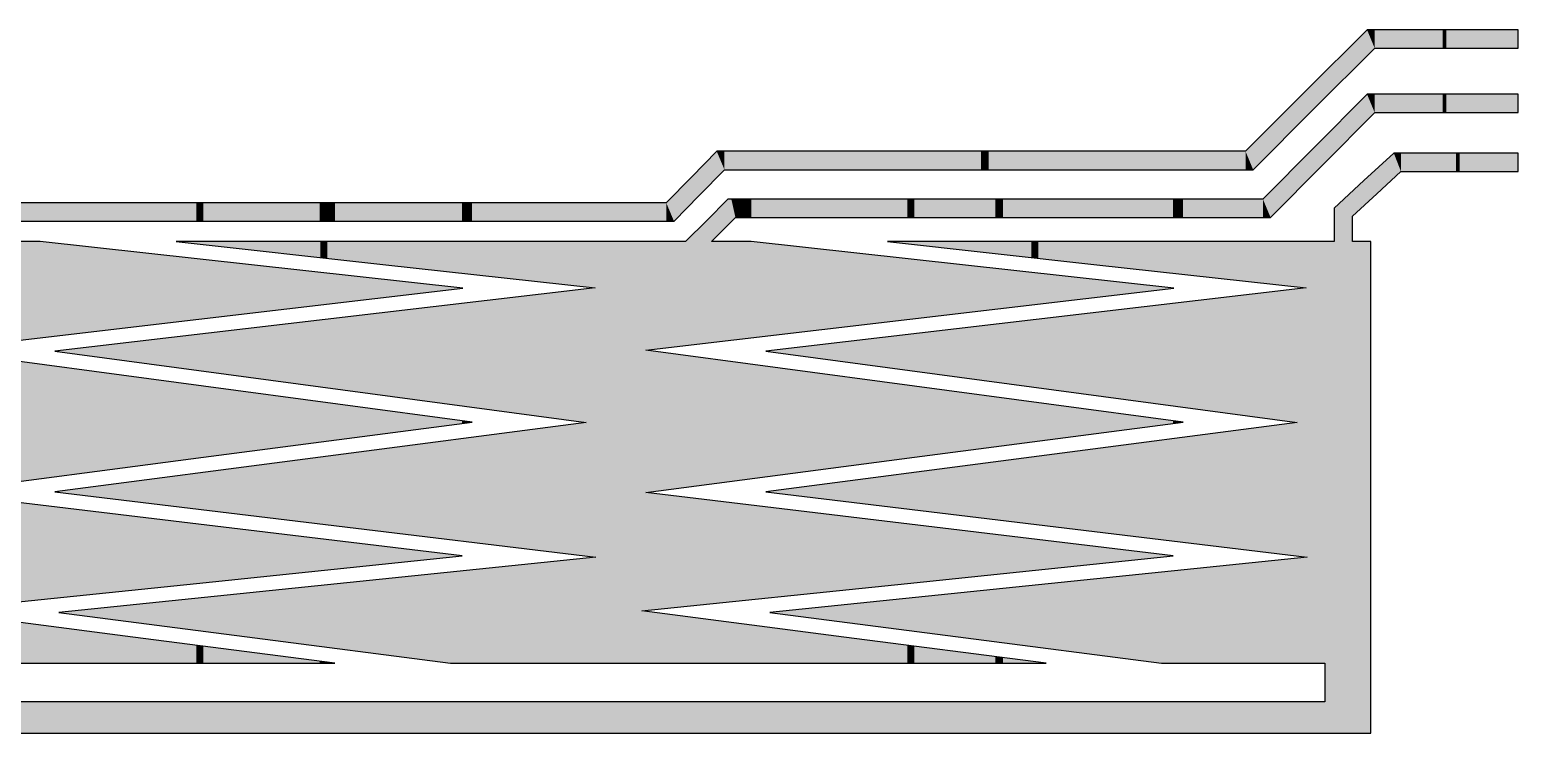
# Model space of a CAD drawing. Extents: x 160 to 1521, y -433 to -51.
# Drawn here: x 713 to 1521, y -433 to -51 of the extents above; entities that cross this region are included whole.
import ezdxf

# ---------------------------------------------------------------- set-up
doc = ezdxf.new("R2010")
doc.units = 0
doc.layers.add('LAYER_1', color=7, linetype='CONTINUOUS')

# ---------------------------------------------------------------- blocks, each defined once
blk = doc.blocks.new('*U2')
at = {"layer": 'LAYER_1', "color": 7}
for points in [[(1453.46, -131.58), (1444.18, -126.52), (1453.46, -118)], [(1457.35, -128), (1457.35, -118), (1487.23, -128)], [(1487.23, -128), (1457.35, -118), (1487.23, -118)], [(1489.18, -128), (1489.18, -118), (1521, -128)], [(1521, -128), (1489.18, -118), (1521, -118)], [(1444.18, -140.1), (1441, -129.44), (1444.18, -126.52)], [(1436, -147.61), (1431, -138.62), (1436, -134.03)], [(1437.23, -146.48), (1436, -134.03), (1437.23, -132.9)], [(1441, -143.01), (1437.23, -132.9), (1441, -129.44)], [(1431, -433), (1421, -147.8), (1431, -138.62)], [(1221.08, -170.7), (1178.52, -166), (1221.08, -166)], [(1221.08, -170.7), (1221.08, -166), (1256.76, -174.64)], [(1256.76, -174.64), (1221.08, -166), (1256.76, -166)], [(1256.76, -174.64), (1256.76, -166), (1256.78, -174.64)], [(1256.78, -174.64), (1256.78, -166), (1259.24, -174.91)], [(1259.24, -174.91), (1259.24, -166), (1259.47, -174.94)], [(1259.47, -174.94), (1259.47, -166), (1260.56, -175.06)], [(1260.56, -175.06), (1260.56, -166), (1292.21, -178.56)], [(1292.21, -178.56), (1260.56, -166), (1292.21, -166)], [(1292.21, -178.56), (1292.21, -166), (1299.76, -179.39)], [(1299.76, -179.39), (1299.76, -166), (1327.38, -182.44)], [(1327.38, -182.44), (1299.76, -166), (1327.38, -166)], [(1327.38, -182.44), (1327.38, -166), (1371.69, -187.33)], [(1371.69, -187.33), (1327.38, -166), (1371.69, -166)], [(1371.69, -187.33), (1371.69, -166), (1400.95, -190.56)], [(1400.95, -190.56), (1371.69, -166), (1400.95, -166)], [(1400.95, -190.56), (1400.95, -166), (1405.91, -191.11)], [(1405.91, -337.32), (1405.91, -166), (1406.34, -337.37)], [(1400.95, -264.25), (1371.69, -195.12), (1400.95, -191.69)], [(1405.91, -337.32), (1400.95, -191.69), (1405.91, -191.11)], [(1400.95, -336.72), (1400.95, -191.69), (1405.91, -337.32)], [(1327.38, -254.36), (1299.76, -203.55), (1327.38, -200.31)], [(1371.69, -260.32), (1327.38, -200.31), (1371.69, -195.12)], [(1327.38, -254.36), (1327.38, -200.31), (1371.69, -260.32)], [(1371.69, -260.32), (1371.69, -195.12), (1400.95, -264.25)], [(1256.76, -244.86), (1221.08, -212.76), (1256.76, -208.58)], [(1256.76, -244.86), (1256.76, -208.58), (1256.78, -244.86)], [(1256.78, -244.86), (1256.76, -208.58), (1256.78, -208.58)], [(1259.24, -245.2), (1256.78, -208.58), (1259.24, -208.29)], [(1256.78, -244.86), (1256.78, -208.58), (1259.24, -245.2)], [(1259.47, -245.23), (1259.24, -208.29), (1259.47, -208.26)], [(1259.24, -245.2), (1259.24, -208.29), (1259.47, -245.23)], [(1260.56, -245.37), (1259.47, -208.26), (1260.56, -208.14)], [(1259.47, -245.23), (1259.47, -208.26), (1260.56, -245.37)], [(1292.21, -249.63), (1260.56, -208.14), (1292.21, -204.43)], [(1260.56, -245.37), (1260.56, -208.14), (1292.21, -249.63)], [(1299.76, -250.64), (1292.21, -204.43), (1299.76, -203.55)], [(1292.21, -249.63), (1292.21, -204.43), (1299.76, -250.64)], [(1299.76, -250.64), (1299.76, -203.55), (1327.38, -254.36)], [(1178.52, -234.34), (1114.79, -225.21), (1178.52, -217.75)], [(1221.08, -240.06), (1178.52, -217.75), (1221.08, -212.76)], [(1178.52, -234.34), (1178.52, -217.75), (1221.08, -240.06)], [(1221.08, -240.06), (1221.08, -212.76), (1256.76, -244.86)], [(1112.61, -225.47), (1112.58, -225.47), (1112.61, -225.47)], [(1114.79, -225.77), (1112.61, -225.47), (1114.79, -225.21)], [(1112.61, -225.47), (1112.61, -225.47), (1114.79, -225.77)], [(1114.79, -225.77), (1114.79, -225.21), (1178.52, -234.34)], [(1400.95, -336.72), (1371.69, -268.08), (1400.95, -264.25)], [(1327.38, -327.86), (1299.76, -277.49), (1327.38, -273.88)], [(1371.69, -333.2), (1327.38, -273.88), (1371.69, -268.08)], [(1327.38, -327.86), (1327.38, -273.88), (1371.69, -333.2)], [(1371.69, -333.2), (1371.69, -268.08), (1400.95, -336.72)], [(1259.24, -319.65), (1256.78, -283.12), (1259.24, -282.8)], [(1259.47, -319.68), (1259.24, -282.8), (1259.47, -282.76)], [(1259.24, -319.65), (1259.24, -282.8), (1259.47, -319.68)], [(1260.56, -319.81), (1259.47, -282.76), (1260.56, -282.62)], [(1259.47, -319.68), (1259.47, -282.76), (1260.56, -319.81)], [(1292.21, -323.62), (1260.56, -282.62), (1292.21, -278.48)], [(1260.56, -319.81), (1260.56, -282.62), (1292.21, -323.62)], [(1299.76, -324.53), (1292.21, -278.48), (1299.76, -277.49)], [(1292.21, -323.62), (1292.21, -278.48), (1299.76, -324.53)], [(1299.76, -324.53), (1299.76, -277.49), (1327.38, -327.86)], [(1221.08, -315.05), (1178.52, -293.36), (1221.08, -287.79)], [(1256.76, -319.35), (1221.08, -287.79), (1256.76, -283.12)], [(1221.08, -315.05), (1221.08, -287.79), (1256.76, -319.35)], [(1256.76, -319.35), (1256.76, -283.12), (1256.78, -319.35)], [(1256.78, -319.35), (1256.76, -283.12), (1256.78, -283.12)], [(1256.78, -319.35), (1256.78, -283.12), (1259.24, -319.65)], [(1178.52, -309.92), (1114.79, -301.7), (1178.52, -293.36)], [(1178.52, -309.92), (1178.52, -293.36), (1221.08, -315.05)], [(1114.79, -302.24), (1112.61, -301.98), (1114.79, -301.7)], [(1114.79, -302.24), (1114.79, -301.7), (1178.52, -309.92)], [(1400.95, -395), (1371.69, -340.95), (1400.95, -337.93)], [(1405.91, -395), (1400.95, -337.93), (1405.91, -337.42)], [(1406.34, -395), (1405.91, -337.42), (1406.34, -337.37)], [(1327.38, -395), (1299.76, -348.38), (1327.38, -345.53)], [(1371.69, -395), (1327.38, -345.53), (1371.69, -340.95)], [(1256.76, -385.86), (1221.08, -356.5), (1256.76, -352.82)], [(1256.76, -385.86), (1256.76, -352.82), (1256.78, -385.86)], [(1256.78, -385.86), (1256.76, -352.82), (1256.78, -352.82)], [(1259.24, -386.18), (1256.78, -352.82), (1259.24, -352.56)], [(1256.78, -385.86), (1256.78, -352.82), (1259.24, -386.18)], [(1259.47, -386.21), (1259.24, -352.56), (1259.47, -352.54)], [(1259.24, -386.18), (1259.24, -352.56), (1259.47, -386.21)], [(1260.56, -386.35), (1259.47, -352.54), (1260.56, -352.43)], [(1259.47, -386.21), (1259.47, -352.54), (1260.56, -386.35)], [(1292.21, -390.45), (1260.56, -352.43), (1292.21, -349.16)], [(1260.56, -386.35), (1260.56, -352.43), (1292.21, -390.45)], [(1299.76, -391.42), (1292.21, -349.16), (1299.76, -348.38)], [(1292.21, -390.45), (1292.21, -349.16), (1299.76, -391.42)], [(1299.76, -391.42), (1299.76, -348.38), (1327.38, -395)], [(1178.52, -375.73), (1114.79, -367.48), (1178.52, -360.9)], [(1221.08, -381.24), (1178.52, -360.9), (1221.08, -356.5)], [(1178.52, -375.73), (1178.52, -360.9), (1221.08, -381.24)], [(1221.08, -381.24), (1221.08, -356.5), (1256.76, -385.86)], [(546.05, -433), (546.05, -416), (800.5, -433)], [(800.5, -433), (546.05, -416), (800.5, -416)], [(801, -433), (801, -416), (1112.58, -433)], [(1112.58, -433), (801, -416), (1112.58, -416)], [(1114.79, -433), (1114.79, -416), (1178.52, -433)], [(1178.52, -433), (1114.79, -416), (1178.52, -416)], [(1178.52, -433), (1178.52, -416), (1221.08, -433)], [(1221.08, -433), (1178.52, -416), (1221.08, -416)], [(1221.08, -433), (1221.08, -416), (1256.76, -433)], [(1256.76, -433), (1221.08, -416), (1256.76, -416)], [(1260.56, -433), (1260.56, -416), (1292.21, -433)], [(1292.21, -433), (1260.56, -416), (1292.21, -416)], [(1299.76, -433), (1299.76, -416), (1327.38, -433)], [(1327.38, -433), (1299.76, -416), (1327.38, -416)], [(1327.38, -433), (1327.38, -416), (1371.69, -433)], [(1371.69, -433), (1327.38, -416), (1371.69, -416)], [(1371.69, -433), (1371.69, -416), (1400.95, -433)], [(1400.95, -433), (1371.69, -416), (1400.95, -416)]]:
    blk.add_solid(points, dxfattribs=at)
at = {"layer": 'LAYER_1', "color": 7, "extrusion": (0, 0, -1)}
for points in [[(-1453.46, -131.58), (-1453.46, -118), (-1457.35, -128)], [(-1457.35, -128), (-1453.46, -118), (-1457.35, -118)], [(-1487.23, -128), (-1487.23, -118), (-1489.18, -128)], [(-1489.18, -128), (-1487.23, -118), (-1489.18, -118)], [(-1444.18, -140.1), (-1444.18, -126.52), (-1453.46, -131.58)], [(-1436, -147.61), (-1436, -134.03), (-1437.23, -146.48)], [(-1437.23, -146.48), (-1437.23, -132.9), (-1441, -143.01)], [(-1441, -143.01), (-1441, -129.44), (-1444.18, -140.1)], [(-1431, -152.2), (-1431, -138.62), (-1436, -147.61)], [(-1421, -433), (-1421, -147.8), (-1431, -433)], [(-1256.78, -174.64), (-1256.76, -166), (-1256.78, -166)], [(-1259.24, -174.91), (-1256.78, -166), (-1259.24, -166)], [(-1259.47, -174.94), (-1259.24, -166), (-1259.47, -166)], [(-1260.56, -175.06), (-1259.47, -166), (-1260.56, -166)], [(-1299.76, -179.39), (-1292.21, -166), (-1299.76, -166)], [(-1405.91, -191.11), (-1400.95, -166), (-1405.91, -166)], [(-1406.34, -337.37), (-1405.91, -166), (-1406.34, -166)], [(-1406.34, -395), (-1406.34, -166), (-1416, -395)], [(-1416, -395), (-1406.34, -166), (-1416, -166)], [(-1416, -433), (-1416, -166), (-1421, -433)], [(-1421, -433), (-1416, -166), (-1421, -166)], [(-1431, -433), (-1431, -166), (-1436, -433)], [(-1436, -433), (-1431, -166), (-1436, -166)], [(-1436, -433), (-1436, -166), (-1437.23, -433)], [(-1437.23, -433), (-1436, -166), (-1437.23, -166)], [(-1437.23, -433), (-1437.23, -166), (-1441, -433)], [(-1441, -433), (-1437.23, -166), (-1441, -166)], [(-1400.95, -395), (-1400.95, -337.93), (-1405.91, -395)], [(-1405.91, -395), (-1405.91, -337.42), (-1406.34, -395)], [(-1327.38, -395), (-1327.38, -345.53), (-1371.69, -395)], [(-1371.69, -395), (-1371.69, -340.95), (-1400.95, -395)], [(-800.5, -433), (-800.5, -416), (-801, -433)], [(-801, -433), (-800.5, -416), (-801, -416)], [(-1112.58, -433), (-1112.58, -416), (-1112.61, -433)], [(-1112.61, -433), (-1112.58, -416), (-1112.61, -416)], [(-1112.61, -433), (-1112.61, -416), (-1114.79, -433)], [(-1114.79, -433), (-1112.61, -416), (-1114.79, -416)], [(-1256.76, -433), (-1256.76, -416), (-1256.78, -433)], [(-1256.78, -433), (-1256.76, -416), (-1256.78, -416)], [(-1256.78, -433), (-1256.78, -416), (-1259.24, -433)], [(-1259.24, -433), (-1256.78, -416), (-1259.24, -416)], [(-1259.24, -433), (-1259.24, -416), (-1259.47, -433)], [(-1259.47, -433), (-1259.24, -416), (-1259.47, -416)], [(-1259.47, -433), (-1259.47, -416), (-1260.56, -433)], [(-1260.56, -433), (-1259.47, -416), (-1260.56, -416)], [(-1292.21, -433), (-1292.21, -416), (-1299.76, -433)], [(-1299.76, -433), (-1292.21, -416), (-1299.76, -416)], [(-1400.95, -433), (-1400.95, -416), (-1405.91, -433)], [(-1405.91, -433), (-1400.95, -416), (-1405.91, -416)], [(-1405.91, -433), (-1405.91, -416), (-1406.34, -433)], [(-1406.34, -433), (-1405.91, -416), (-1406.34, -416)], [(-1406.34, -433), (-1406.34, -416), (-1416, -433)], [(-1416, -433), (-1406.34, -416), (-1416, -416)]]:
    blk.add_solid(points, dxfattribs=at)
blk = doc.blocks.new('*U3')
at = {"layer": 'LAYER_1', "color": 7, "extrusion": (0, 0, -1)}
for points in [[(-1438.92, -100.2), (-1414.83, -110.3), (-1438.92, -86)], [(-1438.92, -100.2), (-1438.92, -86), (-1443.08, -96)], [(-1443.08, -96), (-1438.92, -86), (-1443.08, -86)], [(-1479.96, -96), (-1479.96, -86), (-1482.04, -96)], [(-1482.04, -96), (-1479.96, -86), (-1482.04, -86)], [(-1410.66, -128.7), (-1386.58, -138.8), (-1410.66, -114.5)], [(-1410.66, -128.7), (-1410.66, -114.5), (-1414.83, -124.5)], [(-1089.57, -159.5), (-1089.57, -145.36), (-1091.93, -157.14)], [(-1091.93, -157.14), (-1091.93, -143), (-1093.83, -155.24)], [(-1093.83, -155.24), (-1091.93, -143), (-1093.83, -143)], [(-1093.83, -155.24), (-1093.83, -143), (-1096.07, -153)], [(-1096.07, -153), (-1093.83, -143), (-1096.07, -143)], [(-1096.07, -153), (-1096.07, -143), (-1103.01, -153)], [(-1103.01, -153), (-1096.07, -143), (-1103.01, -143)], [(-1103.01, -153), (-1103.01, -143), (-1104.59, -153)], [(-1104.59, -153), (-1103.01, -143), (-1104.59, -143)], [(-1189.44, -153), (-1189.44, -143), (-1190.53, -153)], [(-1190.53, -153), (-1189.44, -143), (-1190.53, -143)], [(-1190.53, -153), (-1190.53, -143), (-1190.76, -153)], [(-1190.76, -153), (-1190.53, -143), (-1190.76, -143)], [(-1190.76, -153), (-1190.76, -143), (-1193.22, -153)], [(-1193.22, -153), (-1190.76, -143), (-1193.22, -143)], [(-1193.22, -153), (-1193.22, -143), (-1193.24, -153)], [(-1193.24, -153), (-1193.22, -143), (-1193.24, -143)], [(-1237.17, -153), (-1237.17, -143), (-1241.32, -153)], [(-1241.32, -153), (-1237.17, -143), (-1241.32, -143)], [(-1333.66, -153), (-1333.66, -143), (-1334.09, -153)], [(-1334.09, -153), (-1333.66, -143), (-1334.09, -143)], [(-1334.09, -153), (-1334.09, -143), (-1339.05, -153)], [(-1339.05, -153), (-1334.09, -143), (-1339.05, -143)], [(-1382.41, -153), (-1382.41, -143), (-1386.58, -153)], [(-1083.07, -166), (-1083.07, -151.86), (-1089.57, -159.5)], [(-1080.43, -221.04), (-1080.43, -154.5), (-1083.07, -220.73)], [(-870.78, -174.64), (-870.76, -166), (-870.78, -166)], [(-873.24, -174.91), (-870.78, -166), (-873.24, -166)], [(-873.48, -174.94), (-873.24, -166), (-873.48, -166)], [(-874.56, -175.06), (-873.48, -166), (-874.56, -166)], [(-941.38, -182.44), (-930.72, -166), (-941.38, -166)], [(-1019.91, -191.11), (-1014.95, -166), (-1019.91, -166)], [(-1020.34, -337.37), (-1019.91, -166), (-1020.34, -166)], [(-1020.34, -395), (-1020.34, -166), (-1045.21, -395)], [(-1045.21, -395), (-1020.34, -166), (-1045.21, -166)], [(-1045.21, -366.59), (-1045.21, -166), (-1047.39, -366.36)], [(-1047.39, -366.36), (-1045.21, -166), (-1047.39, -166)], [(-1047.39, -302.23), (-1047.39, -166), (-1047.42, -302.23)], [(-1047.42, -302.23), (-1047.39, -166), (-1047.42, -166)], [(-1047.42, -224.91), (-1047.42, -166), (-1068.93, -222.39)], [(-1068.93, -222.39), (-1047.42, -166), (-1068.93, -166)], [(-1068.93, -222.39), (-1068.93, -166), (-1080.43, -221.04)], [(-1083.07, -220.73), (-1083.07, -166), (-1089.57, -219.97)], [(-1089.57, -219.97), (-1083.07, -166), (-1089.57, -166)], [(-1089.57, -219.97), (-1089.57, -166), (-1091.93, -219.69)], [(-1091.93, -219.69), (-1089.57, -166), (-1091.93, -166)], [(-1091.93, -219.69), (-1091.93, -166), (-1093.83, -219.47)], [(-1093.83, -219.47), (-1091.93, -166), (-1093.83, -166)], [(-1093.83, -219.47), (-1093.83, -166), (-1096.07, -219.21)], [(-1096.07, -219.21), (-1093.83, -166), (-1096.07, -166)], [(-1096.07, -219.21), (-1096.07, -166), (-1103.01, -218.4)], [(-1103.01, -218.4), (-1096.07, -166), (-1103.01, -166)], [(-1103.01, -218.4), (-1103.01, -166), (-1104.59, -218.21)], [(-1104.59, -218.21), (-1103.01, -166), (-1104.59, -166)], [(-1104.59, -218.21), (-1104.59, -166), (-1154.93, -212.32)], [(-1154.93, -212.32), (-1154.93, -171.56), (-1189.44, -208.28)], [(-1189.44, -208.28), (-1154.93, -171.56), (-1189.44, -175.37)], [(-1189.44, -208.28), (-1189.44, -175.37), (-1190.53, -208.15)], [(-1190.53, -208.15), (-1189.44, -175.37), (-1190.53, -175.49)], [(-1190.53, -208.15), (-1190.53, -175.49), (-1190.76, -208.12)], [(-1190.76, -208.12), (-1190.53, -175.49), (-1190.76, -175.51)], [(-1190.76, -208.12), (-1190.76, -175.51), (-1193.22, -207.83)], [(-1193.22, -207.83), (-1190.76, -175.51), (-1193.22, -175.78)], [(-1193.22, -207.83), (-1193.22, -175.78), (-1193.24, -207.83)], [(-1193.24, -207.83), (-1193.22, -175.78), (-1193.24, -175.79)], [(-1193.24, -207.83), (-1193.24, -175.79), (-1219.34, -204.77)], [(-1219.34, -204.77), (-1193.24, -175.79), (-1219.34, -178.67)], [(-1219.34, -204.77), (-1219.34, -178.67), (-1237.17, -202.69)], [(-1237.17, -202.69), (-1219.34, -178.67), (-1237.17, -180.64)], [(-1237.17, -202.69), (-1237.17, -180.64), (-1241.32, -202.2)], [(-1241.32, -202.2), (-1237.17, -180.64), (-1241.32, -181.09)], [(-1047.42, -302.23), (-1047.42, -224.91), (-1068.93, -299.42)], [(-1068.93, -299.42), (-1047.42, -224.91), (-1068.93, -227.8)], [(-1068.93, -299.42), (-1068.93, -227.8), (-1080.43, -297.91)], [(-1080.43, -297.91), (-1068.93, -227.8), (-1080.43, -229.34)], [(-1080.43, -297.91), (-1080.43, -229.34), (-1083.07, -297.57)], [(-1083.07, -297.57), (-1080.43, -229.34), (-1083.07, -229.7)], [(-1083.07, -297.57), (-1083.07, -229.7), (-1089.57, -296.72)], [(-1089.57, -296.72), (-1083.07, -229.7), (-1089.57, -230.57)], [(-1089.57, -296.72), (-1089.57, -230.57), (-1091.93, -296.41)], [(-1091.93, -296.41), (-1089.57, -230.57), (-1091.93, -230.89)], [(-1091.93, -296.41), (-1091.93, -230.89), (-1093.83, -296.16)], [(-1093.83, -296.16), (-1091.93, -230.89), (-1093.83, -231.14)], [(-1093.83, -296.16), (-1093.83, -231.14), (-1096.07, -295.87)], [(-1096.07, -295.87), (-1093.83, -231.14), (-1096.07, -231.44)], [(-1096.07, -295.87), (-1096.07, -231.44), (-1103.01, -294.96)], [(-1103.01, -294.96), (-1096.07, -231.44), (-1103.01, -232.38)], [(-1103.01, -294.96), (-1103.01, -232.38), (-1104.59, -294.76)], [(-1104.59, -294.76), (-1103.01, -232.38), (-1104.59, -232.59)], [(-1104.59, -294.76), (-1104.59, -232.59), (-1154.93, -288.18)], [(-1154.93, -288.18), (-1104.59, -232.59), (-1154.93, -239.36)], [(-1154.93, -288.18), (-1154.93, -239.36), (-1189.44, -283.66)], [(-1189.44, -283.66), (-1154.93, -239.36), (-1189.44, -244)], [(-1189.44, -283.66), (-1189.44, -244), (-1190.53, -283.52)], [(-1190.53, -283.52), (-1189.44, -244), (-1190.53, -244.14)], [(-1190.53, -283.52), (-1190.53, -244.14), (-1190.76, -283.49)], [(-1190.76, -283.49), (-1190.53, -244.14), (-1190.76, -244.17)], [(-1190.76, -283.49), (-1190.76, -244.17), (-1193.22, -283.17)], [(-1193.22, -283.17), (-1190.76, -244.17), (-1193.22, -244.5)], [(-1193.22, -283.17), (-1193.22, -244.5), (-1193.24, -283.17)], [(-1193.24, -283.17), (-1193.22, -244.5), (-1193.24, -244.51)], [(-1193.24, -283.17), (-1193.24, -244.51), (-1219.34, -279.76)], [(-1219.34, -279.76), (-1193.24, -244.51), (-1219.34, -248.02)], [(-1219.34, -279.76), (-1219.34, -248.02), (-1237.17, -277.43)], [(-1237.17, -277.43), (-1219.34, -248.02), (-1237.17, -250.41)], [(-1237.17, -277.43), (-1237.17, -250.41), (-1241.32, -276.88)], [(-1241.32, -276.88), (-1237.17, -250.41), (-1241.32, -250.97)], [(-1241.32, -276.88), (-1241.32, -250.97), (-1264.65, -273.83)], [(-1333.66, -264.81), (-1333.66, -263.38), (-1334.09, -264.76)], [(-1334.09, -264.76), (-1333.66, -263.38), (-1334.09, -263.44)], [(-1047.39, -366.36), (-1047.39, -302.23), (-1047.42, -366.36)], [(-1047.42, -366.36), (-1047.39, -302.23), (-1047.42, -302.24)], [(-1047.42, -366.36), (-1047.42, -302.24), (-1068.93, -364.12)], [(-1068.93, -364.12), (-1047.42, -302.24), (-1068.93, -304.82)], [(-1068.93, -364.12), (-1068.93, -304.82), (-1080.43, -362.93)], [(-1080.43, -362.93), (-1068.93, -304.82), (-1080.43, -306.21)], [(-1080.43, -362.93), (-1080.43, -306.21), (-1083.07, -362.66)], [(-1083.07, -362.66), (-1080.43, -306.21), (-1083.07, -306.52)], [(-1083.07, -362.66), (-1083.07, -306.52), (-1089.57, -361.98)], [(-1089.57, -361.98), (-1083.07, -306.52), (-1089.57, -307.3)], [(-1089.57, -361.98), (-1089.57, -307.3), (-1091.93, -361.74)], [(-1091.93, -361.74), (-1089.57, -307.3), (-1091.93, -307.59)], [(-1091.93, -361.74), (-1091.93, -307.59), (-1093.83, -361.54)], [(-1093.83, -361.54), (-1091.93, -307.59), (-1093.83, -307.82)], [(-1093.83, -361.54), (-1093.83, -307.82), (-1096.07, -361.31)], [(-1096.07, -361.31), (-1093.83, -307.82), (-1096.07, -308.09)], [(-1096.07, -361.31), (-1096.07, -308.09), (-1103.01, -360.59)], [(-1103.01, -360.59), (-1096.07, -308.09), (-1103.01, -308.92)], [(-1103.01, -360.59), (-1103.01, -308.92), (-1104.59, -360.42)], [(-1104.59, -360.42), (-1103.01, -308.92), (-1104.59, -309.11)], [(-1104.59, -360.42), (-1104.59, -309.11), (-1154.93, -355.2)], [(-1154.93, -355.2), (-1154.93, -315.16), (-1189.44, -351.62)], [(-1189.44, -351.62), (-1154.93, -315.16), (-1189.44, -319.31)], [(-1189.44, -351.62), (-1189.44, -319.31), (-1190.53, -351.51)], [(-1190.53, -351.51), (-1189.44, -319.31), (-1190.53, -319.44)], [(-1190.53, -351.51), (-1190.53, -319.44), (-1190.76, -351.48)], [(-1190.76, -351.48), (-1190.53, -319.44), (-1190.76, -319.47)], [(-1190.76, -351.48), (-1190.76, -319.47), (-1193.22, -351.23)], [(-1193.22, -351.23), (-1190.76, -319.47), (-1193.22, -319.77)], [(-1193.22, -351.23), (-1193.22, -319.77), (-1193.24, -351.22)], [(-1193.24, -351.22), (-1193.22, -319.77), (-1193.24, -319.77)], [(-1193.24, -351.22), (-1193.24, -319.77), (-1219.34, -348.51)], [(-1219.34, -348.51), (-1193.24, -319.77), (-1219.34, -322.91)], [(-1219.34, -348.51), (-1219.34, -322.91), (-1237.17, -346.66)], [(-1237.17, -346.66), (-1219.34, -322.91), (-1237.17, -325.05)], [(-1237.17, -346.66), (-1237.17, -325.05), (-1241.32, -346.23)], [(-1241.32, -346.23), (-1237.17, -325.05), (-1241.32, -325.55)], [(-1014.95, -395), (-1014.95, -337.93), (-1019.91, -395)], [(-1019.91, -395), (-1019.91, -337.42), (-1020.34, -395)], [(-1045.21, -395), (-1045.21, -366.59), (-1047.39, -395)], [(-1047.39, -395), (-1045.21, -366.59), (-1047.39, -366.87)], [(-1047.39, -395), (-1047.39, -366.87), (-1047.42, -395)], [(-1047.42, -395), (-1047.39, -366.87), (-1047.42, -366.87)], [(-1047.42, -395), (-1047.42, -366.87), (-1068.93, -395)], [(-1068.93, -395), (-1047.42, -366.87), (-1068.93, -369.66)], [(-1068.93, -395), (-1068.93, -369.66), (-1080.43, -395)], [(-1080.43, -395), (-1068.93, -369.66), (-1080.43, -371.15)], [(-1080.43, -395), (-1080.43, -371.15), (-1083.07, -395)], [(-1083.07, -395), (-1080.43, -371.15), (-1083.07, -371.49)], [(-1083.07, -395), (-1083.07, -371.49), (-1089.57, -395)], [(-1089.57, -395), (-1083.07, -371.49), (-1089.57, -372.33)], [(-1089.57, -395), (-1089.57, -372.33), (-1091.93, -395)], [(-1091.93, -395), (-1089.57, -372.33), (-1091.93, -372.63)], [(-1091.93, -395), (-1091.93, -372.63), (-1093.83, -395)], [(-1093.83, -395), (-1091.93, -372.63), (-1093.83, -372.88)], [(-1093.83, -395), (-1093.83, -372.88), (-1096.07, -395)], [(-1096.07, -395), (-1093.83, -372.88), (-1096.07, -373.17)], [(-1096.07, -395), (-1096.07, -373.17), (-1103.01, -395)], [(-1103.01, -395), (-1096.07, -373.17), (-1103.01, -374.07)], [(-1103.01, -395), (-1103.01, -374.07), (-1104.59, -395)], [(-1104.59, -395), (-1103.01, -374.07), (-1104.59, -374.27)], [(-1189.44, -395), (-1189.44, -385.26), (-1190.53, -395)], [(-1190.53, -395), (-1189.44, -385.26), (-1190.53, -385.4)], [(-1190.53, -395), (-1190.53, -385.4), (-1190.76, -395)], [(-1190.76, -395), (-1190.53, -385.4), (-1190.76, -385.43)], [(-1190.76, -395), (-1190.76, -385.43), (-1193.22, -395)], [(-1193.22, -395), (-1190.76, -385.43), (-1193.22, -385.75)], [(-1193.22, -395), (-1193.22, -385.75), (-1193.24, -395)], [(-1193.24, -395), (-1193.22, -385.75), (-1193.24, -385.75)]]:
    blk.add_solid(points, dxfattribs=at)
at = {"layer": 'LAYER_1', "color": 7}
for points in [[(1443.08, -96), (1443.08, -86), (1479.96, -96)], [(1479.96, -96), (1443.08, -86), (1479.96, -86)], [(1482.04, -96), (1482.04, -86), (1521, -96)], [(1521, -96), (1482.04, -86), (1521, -86)], [(1414.83, -124.5), (1414.83, -110.3), (1438.92, -100.2)], [(1414.83, -124.5), (1410.66, -114.5), (1414.83, -110.3)], [(1386.58, -153), (1386.58, -138.8), (1410.66, -128.7)], [(1089.57, -159.5), (1083.07, -151.86), (1089.57, -145.36)], [(1091.93, -157.14), (1089.57, -145.36), (1091.93, -143)], [(1104.59, -153), (1104.59, -143), (1154.93, -153)], [(1154.93, -153), (1104.59, -143), (1154.93, -143)], [(1154.93, -153), (1154.93, -143), (1189.44, -153)], [(1189.44, -153), (1154.93, -143), (1189.44, -143)], [(1193.24, -153), (1193.24, -143), (1219.34, -153)], [(1219.34, -153), (1193.24, -143), (1219.34, -143)], [(1219.34, -153), (1219.34, -143), (1237.17, -153)], [(1237.17, -153), (1219.34, -143), (1237.17, -143)], [(1241.32, -153), (1241.32, -143), (1264.65, -153)], [(1264.65, -153), (1241.32, -143), (1264.65, -143)], [(1264.65, -153), (1264.65, -143), (1333.66, -153)], [(1333.66, -153), (1264.65, -143), (1333.66, -143)], [(1339.05, -153), (1339.05, -143), (1382.41, -153)], [(1382.41, -153), (1339.05, -143), (1382.41, -143)], [(1386.58, -153), (1382.41, -143), (1386.58, -138.8)], [(1083.07, -220.73), (1080.43, -154.5), (1083.07, -151.86)], [(1080.43, -221.04), (1068.93, -166), (1080.43, -154.5)], [(835.08, -170.7), (792.52, -166), (835.08, -166)], [(835.08, -170.7), (835.08, -166), (870.76, -174.64)], [(870.76, -174.64), (835.08, -166), (870.76, -166)], [(870.76, -174.64), (870.76, -166), (870.78, -174.64)], [(870.78, -174.64), (870.78, -166), (873.24, -174.91)], [(873.24, -174.91), (873.24, -166), (873.48, -174.94)], [(873.48, -174.94), (873.48, -166), (874.56, -175.06)], [(874.56, -175.06), (874.56, -166), (906.21, -178.56)], [(906.21, -178.56), (874.56, -166), (906.21, -166)], [(906.21, -178.56), (906.21, -166), (930.72, -181.26)], [(930.72, -181.26), (906.21, -166), (930.72, -166)], [(930.72, -181.26), (930.72, -166), (941.38, -182.44)], [(941.38, -182.44), (941.38, -166), (1014.95, -190.56)], [(1014.95, -190.56), (941.38, -166), (1014.95, -166)], [(1014.95, -190.56), (1014.95, -166), (1019.91, -191.11)], [(1019.91, -337.32), (1019.91, -166), (1020.34, -337.37)], [(1154.93, -212.32), (1104.59, -166), (1154.93, -171.56)], [(1241.32, -202.2), (1241.32, -181.09), (1264.65, -199.47)], [(1264.65, -199.47), (1241.32, -181.09), (1264.65, -183.67)], [(1264.65, -199.47), (1264.65, -183.67), (1333.66, -191.39)], [(1333.66, -191.39), (1264.65, -183.67), (1333.66, -191.29)], [(1014.95, -264.25), (941.38, -200.31), (1014.95, -191.69)], [(1019.91, -337.32), (1014.95, -191.69), (1019.91, -191.11)], [(1014.95, -336.72), (1014.95, -191.69), (1019.91, -337.32)], [(1333.66, -191.39), (1333.66, -191.29), (1334.09, -191.34)], [(930.72, -252.93), (906.21, -204.43), (930.72, -201.56)], [(941.38, -254.36), (930.72, -201.56), (941.38, -200.31)], [(930.72, -252.93), (930.72, -201.56), (941.38, -254.36)], [(941.38, -254.36), (941.38, -200.31), (1014.95, -264.25)], [(870.76, -244.86), (835.08, -212.76), (870.76, -208.58)], [(870.76, -244.86), (870.76, -208.58), (870.78, -244.86)], [(870.78, -244.86), (870.76, -208.58), (870.78, -208.58)], [(873.24, -245.2), (870.78, -208.58), (873.24, -208.29)], [(870.78, -244.86), (870.78, -208.58), (873.24, -245.2)], [(873.48, -245.23), (873.24, -208.29), (873.48, -208.26)], [(873.24, -245.2), (873.24, -208.29), (873.48, -245.23)], [(874.56, -245.37), (873.48, -208.26), (874.56, -208.14)], [(873.48, -245.23), (873.48, -208.26), (874.56, -245.37)], [(906.21, -249.63), (874.56, -208.14), (906.21, -204.43)], [(874.56, -245.37), (874.56, -208.14), (906.21, -249.63)], [(906.21, -249.63), (906.21, -204.43), (930.72, -252.93)], [(792.52, -234.34), (728.79, -225.21), (792.52, -217.75)], [(835.08, -240.06), (792.52, -217.75), (835.08, -212.76)], [(792.52, -234.34), (792.52, -217.75), (835.08, -240.06)], [(835.08, -240.06), (835.08, -212.76), (870.76, -244.86)], [(726.61, -225.47), (726.58, -225.47), (726.61, -225.47)], [(728.79, -225.77), (726.61, -225.47), (728.79, -225.21)], [(726.61, -225.47), (726.61, -225.47), (728.79, -225.77)], [(728.79, -225.77), (728.79, -225.21), (792.52, -234.34)], [(1264.65, -273.83), (1241.32, -250.97), (1264.65, -254.11)], [(1264.65, -273.83), (1264.65, -254.11), (1333.66, -264.81)], [(1333.66, -264.81), (1264.65, -254.11), (1333.66, -263.38)], [(1014.95, -336.72), (941.38, -273.88), (1014.95, -264.25)], [(1334.09, -264.76), (1334.09, -263.44), (1339.05, -264.11)], [(941.38, -327.86), (930.72, -275.27), (941.38, -273.88)], [(941.38, -327.86), (941.38, -273.88), (1014.95, -336.72)], [(873.24, -319.65), (870.78, -283.12), (873.24, -282.8)], [(873.48, -319.68), (873.24, -282.8), (873.48, -282.76)], [(873.24, -319.65), (873.24, -282.8), (873.48, -319.68)], [(874.56, -319.81), (873.48, -282.76), (874.56, -282.62)], [(873.48, -319.68), (873.48, -282.76), (874.56, -319.81)], [(906.21, -323.62), (874.56, -282.62), (906.21, -278.48)], [(874.56, -319.81), (874.56, -282.62), (906.21, -323.62)], [(930.72, -326.57), (906.21, -278.48), (930.72, -275.27)], [(906.21, -323.62), (906.21, -278.48), (930.72, -326.57)], [(930.72, -326.57), (930.72, -275.27), (941.38, -327.86)], [(835.08, -315.05), (792.52, -293.36), (835.08, -287.79)], [(870.76, -319.35), (835.08, -287.79), (870.76, -283.12)], [(835.08, -315.05), (835.08, -287.79), (870.76, -319.35)], [(870.76, -319.35), (870.76, -283.12), (870.78, -319.35)], [(870.78, -319.35), (870.76, -283.12), (870.78, -283.12)], [(870.78, -319.35), (870.78, -283.12), (873.24, -319.65)], [(792.52, -309.92), (728.79, -301.7), (792.52, -293.36)], [(792.52, -309.92), (792.52, -293.36), (835.08, -315.05)], [(728.79, -302.24), (726.61, -301.98), (728.79, -301.7)], [(728.79, -302.24), (728.79, -301.7), (792.52, -309.92)], [(1154.93, -355.2), (1104.59, -309.11), (1154.93, -315.16)], [(1241.32, -346.23), (1241.32, -325.55), (1264.65, -343.81)], [(1264.65, -343.81), (1241.32, -325.55), (1264.65, -328.35)], [(1264.65, -343.81), (1264.65, -328.35), (1333.66, -336.65)], [(1014.95, -395), (941.38, -345.53), (1014.95, -337.93)], [(1019.91, -395), (1014.95, -337.93), (1019.91, -337.42)], [(1020.34, -395), (1019.91, -337.42), (1020.34, -337.37)], [(930.72, -393.62), (906.21, -349.16), (930.72, -346.63)], [(941.38, -395), (930.72, -346.63), (941.38, -345.53)], [(930.72, -393.62), (930.72, -346.63), (941.38, -395)], [(941.38, -395), (941.38, -345.53), (1014.95, -395)], [(870.76, -385.86), (835.08, -356.5), (870.76, -352.82)], [(870.76, -385.86), (870.76, -352.82), (870.78, -385.86)], [(870.78, -385.86), (870.76, -352.82), (870.78, -352.82)], [(873.24, -386.18), (870.78, -352.82), (873.24, -352.56)], [(870.78, -385.86), (870.78, -352.82), (873.24, -386.18)], [(873.48, -386.21), (873.24, -352.56), (873.48, -352.54)], [(873.24, -386.18), (873.24, -352.56), (873.48, -386.21)], [(874.56, -386.35), (873.48, -352.54), (874.56, -352.43)], [(873.48, -386.21), (873.48, -352.54), (874.56, -386.35)], [(906.21, -390.45), (874.56, -352.43), (906.21, -349.16)], [(874.56, -386.35), (874.56, -352.43), (906.21, -390.45)], [(906.21, -390.45), (906.21, -349.16), (930.72, -393.62)], [(792.52, -375.73), (728.79, -367.48), (792.52, -360.9)], [(835.08, -381.24), (792.52, -360.9), (835.08, -356.5)], [(792.52, -375.73), (792.52, -360.9), (835.08, -381.24)], [(835.08, -381.24), (835.08, -356.5), (870.76, -385.86)], [(1104.59, -395), (1104.59, -374.27), (1154.93, -395)], [(1154.93, -395), (1104.59, -374.27), (1154.93, -380.79)], [(1154.93, -395), (1154.93, -380.79), (1189.44, -395)], [(1189.44, -395), (1154.93, -380.79), (1189.44, -385.26)], [(1193.24, -395), (1193.24, -385.75), (1219.34, -395)], [(1219.34, -395), (1193.24, -385.75), (1219.34, -389.13)], [(1219.34, -395), (1219.34, -389.13), (1237.17, -395)], [(1237.17, -395), (1219.34, -389.13), (1237.17, -391.44)], [(1237.17, -395), (1237.17, -391.44), (1241.32, -395)], [(1241.32, -395), (1237.17, -391.44), (1241.32, -391.98)], [(1241.32, -395), (1241.32, -391.98), (1264.65, -395)]]:
    blk.add_solid(points, dxfattribs=at)
blk = doc.blocks.new('*U4')
at = {"layer": 'LAYER_1', "color": 7, "extrusion": (0, 0, -1)}
for points in [[(-1438.93, -65.14), (-1410.08, -79.86), (-1438.93, -51)], [(-1438.93, -65.14), (-1438.93, -51), (-1443.07, -61)], [(-1443.07, -61), (-1438.93, -51), (-1443.07, -51)], [(-1479.96, -61), (-1479.96, -51), (-1482.04, -61)], [(-1482.04, -61), (-1479.96, -51), (-1482.04, -51)], [(-1405.94, -98.14), (-1377.1, -112.86), (-1405.94, -84)], [(-1405.94, -98.14), (-1405.94, -84), (-1410.08, -94)], [(-1085.9, -131.3), (-1085.9, -117), (-1090.1, -127)], [(-1090.1, -127), (-1085.9, -117), (-1090.1, -117)], [(-1229.43, -127), (-1229.43, -117), (-1233.6, -127)], [(-1233.6, -127), (-1229.43, -117), (-1233.6, -117)], [(-1372.96, -127), (-1372.96, -117), (-1377.1, -127)], [(-1076.4, -141), (-1076.4, -126.7), (-1085.9, -131.3)], [(-1072.2, -145.3), (-1072.2, -131), (-1076.4, -141)], [(-803.44, -155), (-803.44, -145), (-804.53, -155)], [(-804.53, -155), (-803.44, -145), (-804.53, -145)], [(-804.53, -155), (-804.53, -145), (-804.76, -155)], [(-804.76, -155), (-804.53, -145), (-804.76, -145)], [(-804.76, -155), (-804.76, -145), (-807.22, -155)], [(-807.22, -155), (-804.76, -145), (-807.22, -145)], [(-807.22, -155), (-807.22, -145), (-807.24, -155)], [(-807.24, -155), (-807.22, -145), (-807.24, -145)], [(-870.3, -155), (-870.3, -145), (-873.83, -155)], [(-873.83, -155), (-870.3, -145), (-873.83, -145)], [(-873.83, -155), (-873.83, -145), (-878.65, -155)], [(-878.65, -155), (-873.83, -145), (-878.65, -145)], [(-947.66, -155), (-947.66, -145), (-948.09, -155)], [(-948.09, -155), (-947.66, -145), (-948.09, -145)], [(-948.09, -155), (-948.09, -145), (-953.05, -155)], [(-953.05, -155), (-948.09, -145), (-953.05, -145)], [(-1058.5, -155), (-1058.5, -145), (-1062.7, -155)], [(-1062.7, -155), (-1062.7, -140.7), (-1072.2, -145.3)], [(-706.51, -219.63), (-706.51, -166), (-718.59, -218.21)], [(-718.59, -218.21), (-706.51, -166), (-718.59, -166)], [(-718.59, -218.21), (-718.59, -166), (-768.93, -212.32)], [(-768.93, -212.32), (-768.93, -171.56), (-803.44, -208.28)], [(-803.44, -208.28), (-768.93, -171.56), (-803.44, -175.37)], [(-803.44, -208.28), (-803.44, -175.37), (-804.53, -208.15)], [(-804.53, -208.15), (-803.44, -175.37), (-804.53, -175.49)], [(-804.53, -208.15), (-804.53, -175.49), (-804.76, -208.12)], [(-804.76, -208.12), (-804.53, -175.49), (-804.76, -175.51)], [(-804.76, -208.12), (-804.76, -175.51), (-807.22, -207.83)], [(-807.22, -207.83), (-804.76, -175.51), (-807.22, -175.78)], [(-807.22, -207.83), (-807.22, -175.78), (-807.24, -207.83)], [(-807.24, -207.83), (-807.22, -175.78), (-807.24, -175.79)], [(-807.24, -207.83), (-807.24, -175.79), (-833.34, -204.77)], [(-833.34, -204.77), (-807.24, -175.79), (-833.34, -178.67)], [(-870.3, -200.45), (-870.3, -182.75), (-873.83, -200.03)], [(-873.83, -200.03), (-870.3, -182.75), (-873.83, -183.14)], [(-873.83, -200.03), (-873.83, -183.14), (-878.65, -199.47)], [(-878.65, -199.47), (-873.83, -183.14), (-878.65, -183.67)], [(-706.51, -296.33), (-706.51, -230.97), (-718.59, -294.76)], [(-718.59, -294.76), (-706.51, -230.97), (-718.59, -232.59)], [(-718.59, -294.76), (-718.59, -232.59), (-768.93, -288.18)], [(-768.93, -288.18), (-718.59, -232.59), (-768.93, -239.36)], [(-768.93, -288.18), (-768.93, -239.36), (-803.44, -283.66)], [(-803.44, -283.66), (-768.93, -239.36), (-803.44, -244)], [(-803.44, -283.66), (-803.44, -244), (-804.53, -283.52)], [(-804.53, -283.52), (-803.44, -244), (-804.53, -244.14)], [(-804.53, -283.52), (-804.53, -244.14), (-804.76, -283.49)], [(-804.76, -283.49), (-804.53, -244.14), (-804.76, -244.17)], [(-804.76, -283.49), (-804.76, -244.17), (-807.22, -283.17)], [(-807.22, -283.17), (-804.76, -244.17), (-807.22, -244.5)], [(-807.22, -283.17), (-807.22, -244.5), (-807.24, -283.17)], [(-807.24, -283.17), (-807.22, -244.5), (-807.24, -244.51)], [(-807.24, -283.17), (-807.24, -244.51), (-833.34, -279.76)], [(-833.34, -279.76), (-807.24, -244.51), (-833.34, -248.02)], [(-870.3, -274.92), (-870.3, -252.98), (-873.83, -274.46)], [(-873.83, -274.46), (-870.3, -252.98), (-873.83, -253.46)], [(-873.83, -274.46), (-873.83, -253.46), (-878.65, -273.83)], [(-878.65, -273.83), (-873.83, -253.46), (-878.65, -254.11)], [(-947.66, -264.81), (-947.66, -263.38), (-948.09, -264.76)], [(-948.09, -264.76), (-947.66, -263.38), (-948.09, -263.44)], [(-706.51, -361.68), (-706.51, -307.66), (-718.59, -360.42)], [(-718.59, -360.42), (-706.51, -307.66), (-718.59, -309.11)], [(-718.59, -360.42), (-718.59, -309.11), (-768.93, -355.2)], [(-768.93, -355.2), (-768.93, -315.16), (-803.44, -351.62)], [(-803.44, -351.62), (-768.93, -315.16), (-803.44, -319.31)], [(-803.44, -351.62), (-803.44, -319.31), (-804.53, -351.51)], [(-804.53, -351.51), (-803.44, -319.31), (-804.53, -319.44)], [(-804.53, -351.51), (-804.53, -319.44), (-804.76, -351.48)], [(-804.76, -351.48), (-804.53, -319.44), (-804.76, -319.47)], [(-804.76, -351.48), (-804.76, -319.47), (-807.22, -351.23)], [(-807.22, -351.23), (-804.76, -319.47), (-807.22, -319.77)], [(-807.22, -351.23), (-807.22, -319.77), (-807.24, -351.22)], [(-807.24, -351.22), (-807.22, -319.77), (-807.24, -319.77)], [(-807.24, -351.22), (-807.24, -319.77), (-833.34, -348.51)], [(-833.34, -348.51), (-807.24, -319.77), (-833.34, -322.91)], [(-870.3, -344.68), (-870.3, -327.35), (-873.83, -344.31)], [(-873.83, -344.31), (-870.3, -327.35), (-873.83, -327.77)], [(-873.83, -344.31), (-873.83, -327.77), (-878.65, -343.81)], [(-878.65, -343.81), (-873.83, -327.77), (-878.65, -328.35)], [(-706.51, -395), (-706.51, -372.71), (-718.59, -395)], [(-718.59, -395), (-706.51, -372.71), (-718.59, -374.27)], [(-803.44, -395), (-803.44, -385.26), (-804.53, -395)], [(-804.53, -395), (-803.44, -385.26), (-804.53, -385.4)], [(-804.53, -395), (-804.53, -385.4), (-804.76, -395)], [(-804.76, -395), (-804.53, -385.4), (-804.76, -385.43)], [(-804.76, -395), (-804.76, -385.43), (-807.22, -395)], [(-807.22, -395), (-804.76, -385.43), (-807.22, -385.75)], [(-807.22, -395), (-807.22, -385.75), (-807.24, -395)], [(-807.24, -395), (-807.22, -385.75), (-807.24, -385.75)]]:
    blk.add_solid(points, dxfattribs=at)
at = {"layer": 'LAYER_1', "color": 7}
for points in [[(1443.07, -61), (1443.07, -51), (1479.96, -61)], [(1479.96, -61), (1443.07, -51), (1479.96, -51)], [(1482.04, -61), (1482.04, -51), (1521, -61)], [(1521, -61), (1482.04, -51), (1521, -51)], [(1410.08, -94), (1410.08, -79.86), (1438.93, -65.14)], [(1410.08, -94), (1405.94, -84), (1410.08, -79.86)], [(1377.1, -127), (1377.1, -112.86), (1405.94, -98.14)], [(1377.1, -127), (1372.96, -117), (1377.1, -112.86)], [(1085.9, -131.3), (1076.4, -126.7), (1085.9, -117)], [(1090.1, -127), (1090.1, -117), (1229.43, -127)], [(1229.43, -127), (1090.1, -117), (1229.43, -117)], [(1233.6, -127), (1233.6, -117), (1372.96, -127)], [(1372.96, -127), (1233.6, -117), (1372.96, -117)], [(1076.4, -141), (1072.2, -131), (1076.4, -126.7)], [(1072.2, -145.3), (1062.7, -140.7), (1072.2, -131)], [(706.51, -155), (706.51, -145), (718.59, -155)], [(718.59, -155), (706.51, -145), (718.59, -145)], [(718.59, -155), (718.59, -145), (768.93, -155)], [(768.93, -155), (718.59, -145), (768.93, -145)], [(768.93, -155), (768.93, -145), (803.44, -155)], [(803.44, -155), (768.93, -145), (803.44, -145)], [(807.24, -155), (807.24, -145), (833.34, -155)], [(833.34, -155), (807.24, -145), (833.34, -145)], [(833.34, -155), (833.34, -145), (870.3, -155)], [(870.3, -155), (833.34, -145), (870.3, -145)], [(878.65, -155), (878.65, -145), (947.66, -155)], [(947.66, -155), (878.65, -145), (947.66, -145)], [(953.05, -155), (953.05, -145), (1058.5, -155)], [(1058.5, -155), (953.05, -145), (1058.5, -145)], [(1062.7, -155), (1058.5, -145), (1062.7, -140.7)], [(768.93, -212.32), (718.59, -166), (768.93, -171.56)], [(833.34, -204.77), (833.34, -178.67), (870.3, -200.45)], [(870.3, -200.45), (833.34, -178.67), (870.3, -182.75)], [(878.65, -199.47), (878.65, -183.67), (947.66, -191.39)], [(947.66, -191.39), (878.65, -183.67), (947.66, -191.29)], [(947.66, -191.39), (947.66, -191.29), (948.09, -191.34)], [(833.34, -279.76), (833.34, -248.02), (870.3, -274.92)], [(870.3, -274.92), (833.34, -248.02), (870.3, -252.98)], [(878.65, -273.83), (878.65, -254.11), (947.66, -264.81)], [(947.66, -264.81), (878.65, -254.11), (947.66, -263.38)], [(948.09, -264.76), (948.09, -263.44), (953.05, -264.11)], [(768.93, -355.2), (718.59, -309.11), (768.93, -315.16)], [(833.34, -348.51), (833.34, -322.91), (870.3, -344.68)], [(870.3, -344.68), (833.34, -322.91), (870.3, -327.35)], [(878.65, -343.81), (878.65, -328.35), (947.66, -336.65)], [(718.59, -395), (718.59, -374.27), (768.93, -395)], [(768.93, -395), (718.59, -374.27), (768.93, -380.79)], [(768.93, -395), (768.93, -380.79), (803.44, -395)], [(803.44, -395), (768.93, -380.79), (803.44, -385.26)], [(807.24, -395), (807.24, -385.75), (833.34, -395)], [(833.34, -395), (807.24, -385.75), (833.34, -389.13)], [(833.34, -395), (833.34, -389.13), (870.3, -395)], [(870.3, -395), (833.34, -389.13), (870.3, -393.92)], [(870.3, -395), (870.3, -393.92), (873.83, -395)], [(873.83, -395), (870.3, -393.92), (873.83, -394.38)], [(873.83, -395), (873.83, -394.38), (878.65, -395)]]:
    blk.add_solid(points, dxfattribs=at)
blk = doc.blocks.new('BLOCK_2')
at = {"layer": 'LAYER_1'}
for points in [[(1438.93, -51), (1405.94, -84), (1372.96, -117), (1229.43, -117), (1085.9, -117), (1072.2, -131), (1058.5, -145), (870.3, -145), (682.1, -145)], [(706.51, -395), (878.65, -395), (768.93, -380.79), (659.21, -366.59), (803.44, -351.62), (947.66, -336.65), (804.53, -319.44), (661.39, -302.23), (807.22, -283.17), (953.05, -264.11), (807.24, -244.51), (661.42, -224.91), (804.76, -208.12), (948.09, -191.34), (833.34, -178.67), (718.59, -166), (694.1, -166)], [(684.97, -155), (873.83, -155), (1062.7, -155), (1076.4, -141), (1090.1, -127), (1233.6, -127), (1377.1, -127), (1410.08, -94), (1443.07, -61), (1482.04, -61), (1521, -61), (1521, -56), (1521, -51), (1479.96, -51), (1438.93, -51)], [(1382.41, -143), (1237.17, -143), (1091.93, -143), (1080.43, -154.5), (1068.93, -166), (930.72, -166), (792.52, -166), (906.21, -178.56), (1019.91, -191.11), (873.24, -208.29), (726.58, -225.47), (870.76, -244.86), (1014.95, -264.25), (870.78, -283.12), (726.61, -301.98), (873.48, -319.68), (1020.34, -337.37), (874.56, -352.43), (728.79, -367.48), (835.08, -381.24), (941.38, -395), (1103.01, -395), (1264.65, -395), (1154.93, -380.79), (1045.21, -366.59), (1189.44, -351.62), (1333.66, -336.65), (1190.53, -319.44), (1047.39, -302.23), (1193.22, -283.17), (1339.05, -264.11), (1193.24, -244.51), (1047.42, -224.91), (1190.76, -208.12), (1334.09, -191.34), (1219.34, -178.67), (1104.59, -166), (1093.83, -166), (1083.07, -166), (1089.57, -159.5), (1096.07, -153), (1241.32, -153), (1386.58, -153), (1414.83, -124.5), (1443.08, -96), (1482.04, -96), (1521, -96), (1521, -91), (1521, -86), (1479.96, -86), (1438.92, -86), (1410.66, -114.5), (1382.41, -143)], [(1421, -147.8), (1421, -156.9), (1421, -166), (1299.76, -166), (1178.52, -166), (1292.21, -178.56), (1405.91, -191.11), (1259.24, -208.29), (1112.58, -225.47), (1256.76, -244.86), (1400.95, -264.25), (1256.78, -283.12), (1112.61, -301.98), (1259.47, -319.68), (1406.34, -337.37), (1260.56, -352.43), (1114.79, -367.48), (1221.08, -381.24), (1327.38, -395), (1371.69, -395), (1416, -395), (1416, -405.5), (1416, -416), (800.5, -416), (185, -416)], [(161, -433), (801, -433), (1441, -433), (1441, -427.72), (1441, -422.45), (1441, -419.09), (1441, -415.73), (1441, -405.67), (1441, -395.6), (1441, -391.57), (1441, -387.54), (1441, -276.77), (1441, -166), (1436, -166), (1431, -166), (1431, -159.1), (1431, -152.2), (1444.18, -140.1), (1457.35, -128), (1489.18, -128), (1521, -128), (1521, -123), (1521, -118), (1487.23, -118), (1453.46, -118), (1437.23, -132.9), (1421, -147.8)]]:
    blk.add_lwpolyline(points, dxfattribs=at)
at = {"layer": 'LAYER_1', "color": 7}
for name in ['*U4', '*U3', '*U2']:
    blk.add_blockref(name, (0, 0), dxfattribs=at)

msp = doc.modelspace()

# ---------------------------------------------------------------- block references
at = {"layer": 'LAYER_1'}
msp.add_blockref('BLOCK_2', (0, 0), dxfattribs=at)

doc.saveas('drawing.dxf')
